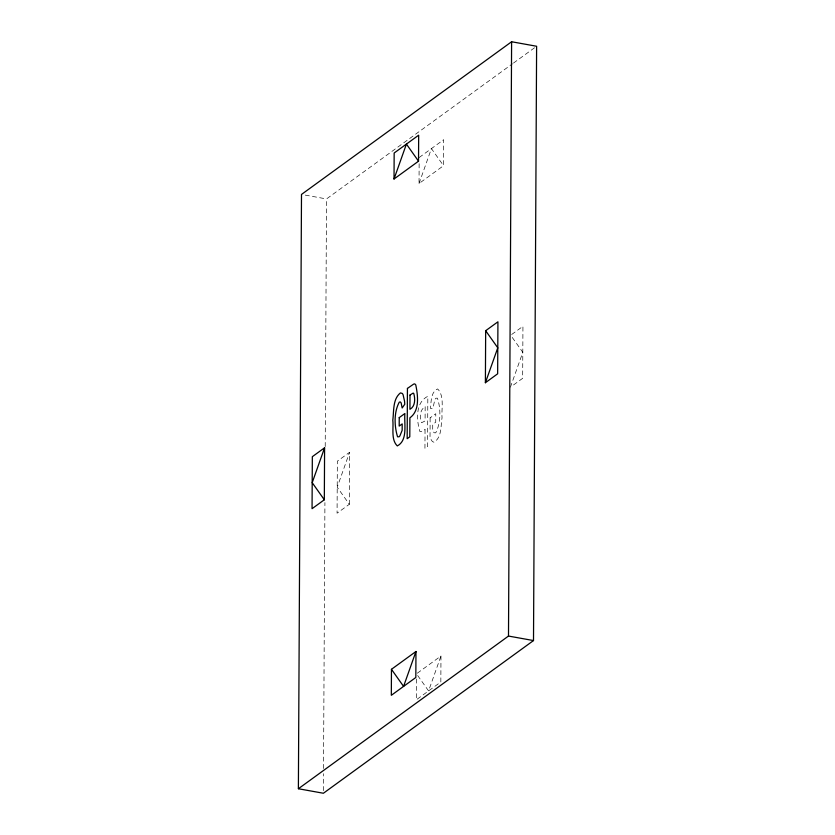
<?xml version="1.0" encoding="UTF-8"?>
<svg xmlns="http://www.w3.org/2000/svg" width="835" height="835" viewBox="0 0 835 835"><rect width="100%" height="100%" fill="white"/><g stroke="black" fill="none" stroke-linecap="round" stroke-linejoin="round"><path stroke-width="0.63" stroke-dasharray="4.17 3.13" d="M323.416 790.641L323.5 773.701M323.531 768.492L324.919 502.618M325.212 446.568L326.506 198.939L512.45 63.815M349.333 504.288L349.604 452.278L337.35 461.191L337.069 513.191L349.333 504.288L337.215 487.191L349.604 452.278M416.435 679.012L416.331 699.813L440.838 681.997L440.974 655.997L416.467 673.814L428.585 690.91L440.974 655.997M419.17 157.512L443.677 139.696L443.542 165.695L419.034 183.512L419.139 162.71M419.034 183.512L431.424 148.599L443.542 165.695M510.404 387.221L522.804 352.318L510.676 335.221M513.504 63.053L534.515 47.783M511.698 334.48L522.94 326.318L522.668 378.318L511.427 386.48M305.255 195.108L326.506 198.939M425.046 429.514L424.942 448.478L427.562 446.568L427.833 396.291C415.204 402.543 416.446 420.37 419.932 431.622L421.758 431.716L425.046 429.514M425.161 406.697L425.088 420.965L421.581 422.729C419.567 417.615 419.65 409.672 425.161 406.697M430.129 417.855L430.025 437.884L432.384 441.59L433.939 442.206C441.945 437.655 440.682 425.756 442.039 417.782C441.329 408.68 444.606 395.988 437.655 388.922C430.609 392.022 431.361 401.875 430.338 408.336L432.937 408.325L434.858 399.506L435.901 398.211L437.436 398.149C440.932 408.837 440.943 422.677 435.745 432.833L434.106 432.78L432.697 430.787L432.728 424.399L435.734 422.218L435.776 413.742L430.129 417.855"/><path stroke-width="1.25" d="M298.387 788.741L301.498 194.44L511.605 41.75L536.613 46.259L533.502 640.56L323.395 793.25L298.387 788.741L508.494 636.061L533.502 640.56M324.324 499.779L324.596 447.779L312.332 456.682L312.06 508.682L324.324 499.779L312.196 482.682L324.596 447.779M391.458 669.305L391.323 695.304L415.83 677.488L415.966 651.488L391.458 669.305L403.576 686.401L415.966 651.488M394.026 179.003L394.162 153.003L418.669 135.186L418.533 161.186L394.026 179.003L406.415 144.09L418.533 161.186M485.396 382.722L485.667 330.712L497.931 321.809L497.65 373.809L485.396 382.722L497.785 347.809L485.667 330.712M508.494 636.061L511.605 41.75M399.234 417.615L399.193 426.09L402.199 423.909L402.167 430.286L399.892 435.901L399.067 436.809L397.564 436.788C394.266 426.059 393.817 412.219 399.276 402.146L400.309 401.927L401.155 402.919L402.157 408.012L404.777 404.234L404.537 401.144L403.075 394.652L402.345 393.473L400.466 392.888C392.607 399.046 393.995 411.133 392.815 420.13C393.713 428.271 390.843 439.627 397.293 445.921C408.211 440.327 403.931 423.157 404.892 413.513L399.234 417.615M407.428 388.432L407.167 438.719L409.787 436.809L409.891 417.844C419.901 410.778 417.938 395.477 415.767 384.914L414.755 383.86L413.617 384.121L407.428 388.432M410.006 395.028L409.933 409.296C415.486 406.332 415.235 398.639 413.742 393.442L413.158 393.076L410.006 395.028"/></g></svg>
